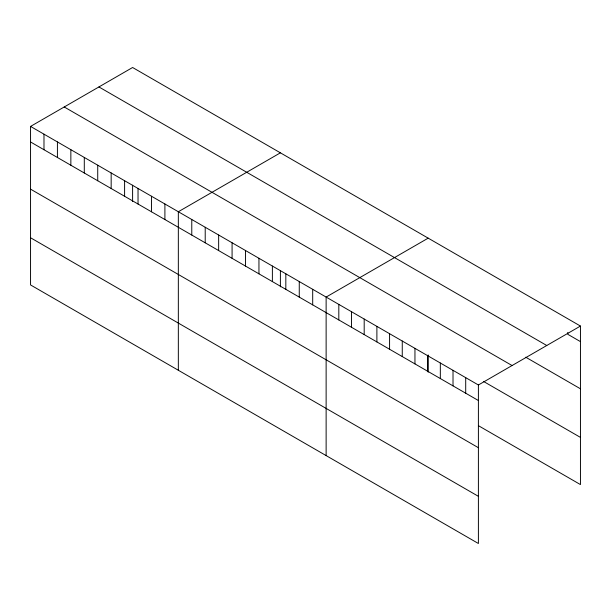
<?xml version="1.0" encoding="UTF-8"?>
<svg xmlns="http://www.w3.org/2000/svg" width="611" height="611" viewBox="0 0 611 611"><rect width="100%" height="100%" fill="white"/><g stroke="black" fill="none" stroke-linecap="round" stroke-linejoin="round"><path stroke-width="0.92" d="M30.55 126.416L478.398 384.983L478.398 543.5L30.55 284.94L30.55 126.416L132.602 67.5L580.45 326.06L580.45 484.584L478.94 425.974M280.396 152.826L178.336 211.742L178.336 370.266M428.181 238.153L326.129 297.068L326.129 455.592M478.398 384.983L580.45 326.06M580.45 341.618L567.764 334.286L567.764 332.46M98.929 86.945L546.769 345.505M525.727 357.198L580.45 388.795M64.231 106.978L512.071 365.538M483.698 381.539L580.45 437.4M30.55 141.973L478.398 400.533M30.55 189.15L478.398 447.71M30.55 237.763L478.398 496.323M465.704 377.651L465.704 393.209M453.018 370.327L453.018 385.885M440.332 363.003L440.332 378.56M428.181 354.938L428.181 372.175M427.639 355.678L427.639 371.228M414.953 348.354L414.953 363.904M402.259 341.022L402.259 356.58M389.574 333.698L389.574 349.255M376.888 326.373L376.888 341.931M364.194 319.049L364.194 334.599M351.508 311.725L351.508 327.275M338.815 304.393L338.815 319.95M312.695 289.316L312.695 304.866M299.26 281.556L299.26 297.106M285.826 273.797L285.826 289.354M280.396 270.52L280.396 286.849M272.384 266.045L272.384 281.595M258.949 258.285L258.949 273.843M245.515 250.525L245.515 266.083M232.081 242.773L232.081 258.323M218.646 235.014L218.646 250.571M205.212 227.261L205.212 242.811M191.778 219.502L191.778 235.052M164.901 203.99L164.901 219.54M151.467 196.23L151.467 211.788M138.033 188.471L138.033 204.028M132.602 185.194L132.602 201.523M124.598 180.719L124.598 196.268M111.164 172.959L111.164 188.516M97.729 165.207L97.729 180.757M84.295 157.447L84.295 172.997M70.853 149.687L70.853 165.245M57.419 141.935L57.419 157.485M43.984 134.176L43.984 149.733"/></g></svg>
